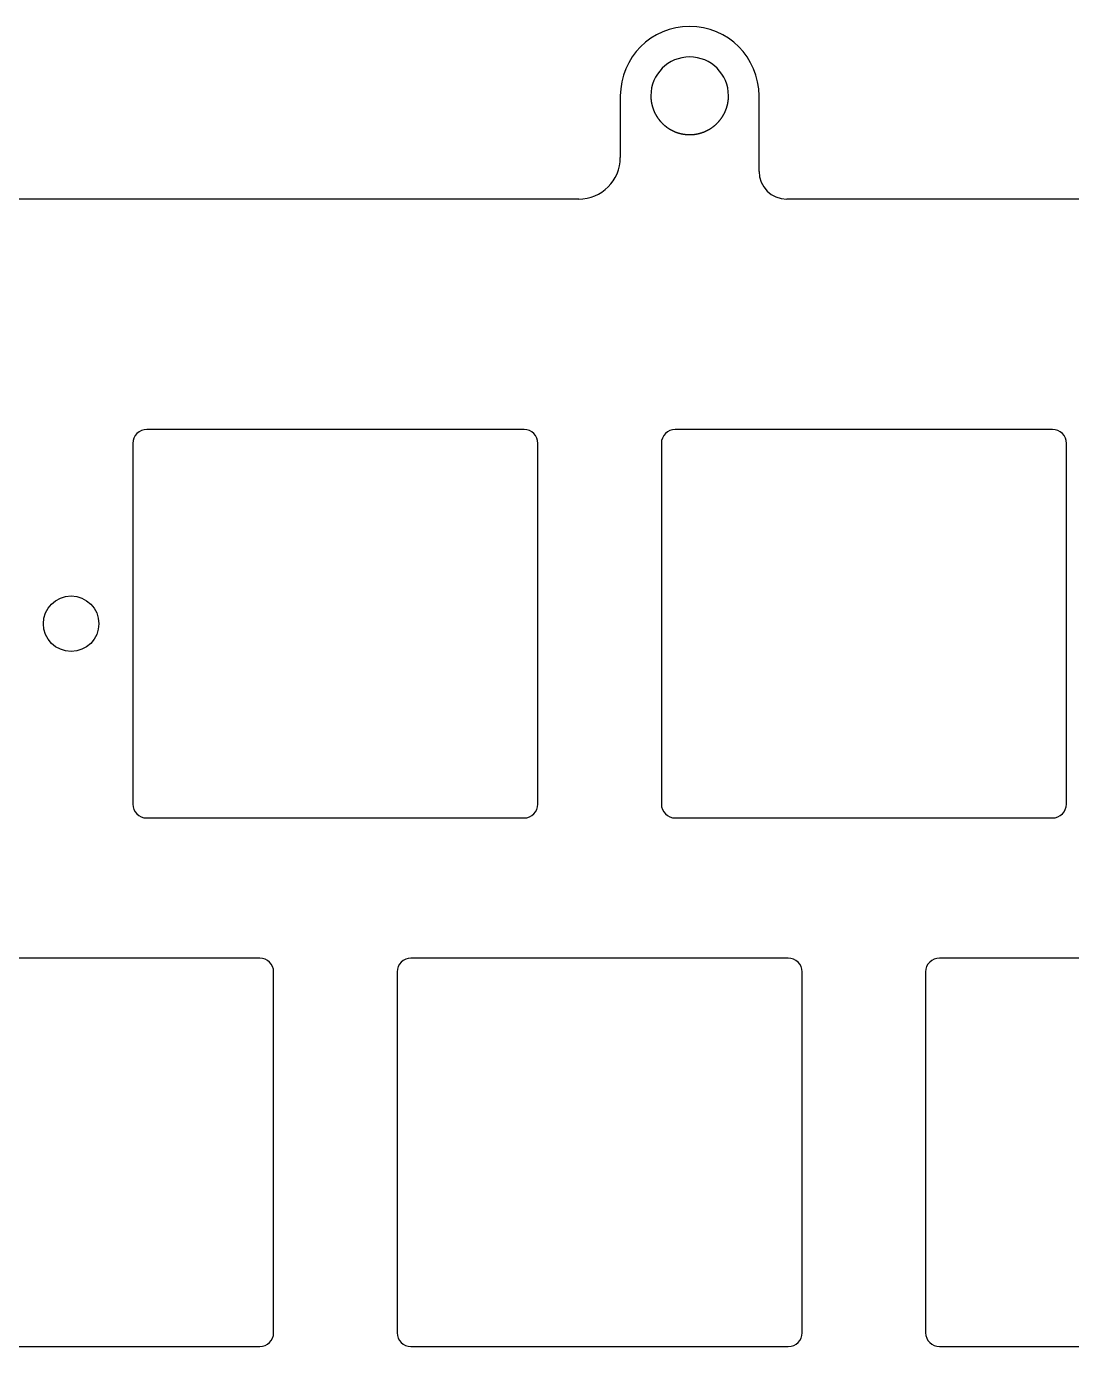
# Model space of a CAD drawing. Header units: millimetres. Extents: x -10 to 277, y -93 to 22.
# Drawn here: x 26.96 to 64.64, y -26.05 to 21.53 of the extents above; entities that cross this region are included whole.
import ezdxf

# ---------------------------------------------------------------- set-up
doc = ezdxf.new("R2010")
doc.units = ezdxf.units.MM
doc.layers.add('Edge.Cuts', color=53, linetype='CONTINUOUS', true_color=0xc8a339)

msp = doc.modelspace()

# ---------------------------------------------------------------- linework, layer by layer
at = {"layer": 'Edge.Cuts', "linetype": 'CONTINUOUS'}
for p, q in [((48.3705, 19.025023), (48.3705, 16.8)), ((49.4705, 19.025023), (49.47051, 19.019647)), ((49.47051, 19.019647), (49.47054, 19.01425)), ((49.47054, 19.01425), (49.470591, 19.008887)), ((49.470591, 19.008887), (49.470661, 19.003504)), ((49.470661, 19.003504), (49.470752, 18.998153)), ((49.470752, 18.998153), (49.470863, 18.992783)), ((49.470863, 18.992783), (49.470993, 18.987445)), ((49.470993, 18.987445), (49.471145, 18.982086)), ((49.471145, 18.982086), (49.471315, 18.976759)), ((49.471315, 18.976759), (49.471506, 18.971413)), ((49.471506, 18.971413), (49.471717, 18.966096)), ((49.471717, 18.966096), (49.471948, 18.960761)), ((49.471948, 18.960761), (49.472198, 18.955454)), ((49.472198, 18.955454), (49.47247, 18.950129)), ((49.47247, 18.950129), (49.47276, 18.944832)), ((49.47276, 18.944832), (49.473071, 18.939518)), ((49.473071, 18.939518), (49.473401, 18.93423)), ((49.473401, 18.93423), (49.473752, 18.928925)), ((49.473752, 18.928925), (49.474122, 18.923646)), ((49.474122, 18.923646), (49.474513, 18.91835)), ((49.474513, 18.91835), (49.474922, 18.913079)), ((49.474922, 18.913079), (49.475353, 18.907792)), ((49.475353, 18.907792), (49.475802, 18.902529)), ((49.475802, 18.902529), (49.476273, 18.89725)), ((49.476273, 18.89725), (49.476762, 18.891994)), ((49.476762, 18.891994), (49.477272, 18.886723)), ((49.477272, 18.886723), (49.477801, 18.881475)), ((49.477801, 18.881475), (49.478351, 18.876212)), ((49.478351, 18.876212), (49.478919, 18.87097)), ((49.478919, 18.87097), (49.47951, 18.865714)), ((49.47951, 18.865714), (49.480117, 18.86048)), ((49.480117, 18.86048), (49.480747, 18.85523)), ((49.480747, 18.85523), (49.481395, 18.850002)), ((49.481395, 18.850002), (49.482065, 18.844759)), ((49.482065, 18.844759), (49.482752, 18.839537)), ((49.482752, 18.839537), (49.483462, 18.8343)), ((49.483462, 18.8343), (49.484189, 18.829084)), ((49.484189, 18.829084), (49.484939, 18.823854)), ((49.484939, 18.823854), (49.485706, 18.818643)), ((49.485706, 18.818643), (49.486495, 18.813418)), ((49.486495, 18.813418), (49.487302, 18.808212)), ((49.487302, 18.808212), (49.488131, 18.802993)), ((49.488131, 18.802993), (49.488978, 18.797793)), ((49.488978, 18.797793), (49.489848, 18.792579)), ((49.489848, 18.792579), (49.490734, 18.787383)), ((49.490734, 18.787383), (49.491644, 18.782174)), ((49.491644, 18.782174), (49.49257, 18.776983)), ((49.49257, 18.776983), (49.49352, 18.771779)), ((49.49352, 18.771779), (49.494486, 18.766592)), ((49.494486, 18.766592), (49.495476, 18.761393)), ((49.495476, 18.761393), (49.496483, 18.75621)), ((49.496483, 18.75621), (49.497512, 18.751016)), ((49.497512, 18.751016), (49.498559, 18.745837)), ((49.498559, 18.745837), (49.499629, 18.740646)), ((49.499629, 18.740646), (49.500716, 18.735471)), ((49.500716, 18.735471), (49.501827, 18.730285)), ((49.501827, 18.730285), (49.502954, 18.725113)), ((49.502954, 18.725113), (49.504105, 18.719931)), ((49.504105, 18.719931), (49.505272, 18.714763)), ((49.505272, 18.714763), (49.506463, 18.709584)), ((49.506463, 18.709584), (49.507672, 18.704419)), ((49.507672, 18.704419), (49.508903, 18.699244)), ((49.508903, 18.699244), (49.510152, 18.694082)), ((49.510152, 18.694082), (49.511424, 18.68891)), ((49.511424, 18.68891), (49.512714, 18.683751)), ((49.512714, 18.683751), (49.514026, 18.678582)), ((49.514026, 18.678582), (49.515357, 18.673427)), ((49.515357, 18.673427), (49.51671, 18.66826)), ((49.51671, 18.66826), (49.518081, 18.663107)), ((49.518081, 18.663107), (49.519476, 18.657944)), ((49.519476, 18.657944), (49.520887, 18.652793)), ((49.520887, 18.652793), (49.522323, 18.647633)), ((49.522323, 18.647633), (49.523776, 18.642484)), ((49.523776, 18.642484), (49.525252, 18.637326)), ((49.525252, 18.637326), (49.5265, 18.633023)), ((49.5265, 18.633023), (49.527993, 18.627938)), ((49.527993, 18.627938), (49.529511, 18.622844)), ((49.529511, 18.622844), (49.531043, 18.617769)), ((49.531043, 18.617769), (49.5326, 18.612685)), ((49.5326, 18.612685), (49.534171, 18.607621)), ((49.534171, 18.607621), (49.535766, 18.602548)), ((49.535766, 18.602548), (49.537376, 18.597495)), ((49.537376, 18.597495), (49.539009, 18.592433)), ((49.539009, 18.592433), (49.540657, 18.587392)), ((49.540657, 18.587392), (49.542329, 18.582343)), ((49.542329, 18.582343), (49.544016, 18.577314)), ((49.544016, 18.577314), (49.545726, 18.572277)), ((49.545726, 18.572277), (49.547451, 18.567261)), ((49.547451, 18.567261), (49.549199, 18.562238)), ((49.549199, 18.562238), (49.550961, 18.557235)), ((49.550961, 18.557235), (49.552748, 18.552225)), ((52.185921, 18.545775), (52.189499, 18.555716)), ((52.189499, 18.555716), (52.193002, 18.565684)), ((52.193002, 18.565684), (52.19643, 18.575677)), ((52.19643, 18.575677), (52.199783, 18.585696)), ((52.199783, 18.585696), (52.20306, 18.595739)), ((52.20306, 18.595739), (52.20626, 18.605804)), ((52.20626, 18.605804), (52.209384, 18.615891)), ((52.209384, 18.615891), (52.212431, 18.625999)), ((52.212431, 18.625999), (52.2145, 18.633023)), ((52.2145, 18.633023), (52.217451, 18.643284)), ((52.217451, 18.643284), (52.220321, 18.65355)), ((52.220321, 18.65355), (52.223109, 18.663819)), ((52.223109, 18.663819), (52.225816, 18.674092)), ((52.225816, 18.674092), (52.228442, 18.68437)), ((52.228442, 18.68437), (52.230987, 18.694653)), ((52.230987, 18.694653), (52.233451, 18.704941)), ((52.233451, 18.704941), (52.235835, 18.715235)), ((52.235835, 18.715235), (52.238138, 18.725534)), ((52.238138, 18.725534), (52.240361, 18.73584)), ((52.240361, 18.73584), (52.242505, 18.746152)), ((52.242505, 18.746152), (52.244568, 18.75647)), ((52.244568, 18.75647), (52.246552, 18.766796)), ((52.246552, 18.766796), (52.248456, 18.777129)), ((52.248456, 18.777129), (52.25028, 18.78747)), ((52.25028, 18.78747), (52.252026, 18.797819)), ((52.252026, 18.797819), (52.253692, 18.808177)), ((52.253692, 18.808177), (52.255279, 18.818543)), ((52.255279, 18.818543), (52.256787, 18.828919)), ((52.256787, 18.828919), (52.258216, 18.839305)), ((52.258216, 18.839305), (52.259567, 18.849701)), ((52.259567, 18.849701), (52.260838, 18.860108)), ((52.260838, 18.860108), (52.262031, 18.870527)), ((52.262031, 18.870527), (52.263146, 18.880957)), ((52.263146, 18.880957), (52.264181, 18.891399)), ((52.264181, 18.891399), (52.265139, 18.901855)), ((52.265139, 18.901855), (52.266017, 18.912324)), ((52.266017, 18.912324), (52.266817, 18.922807)), ((52.266817, 18.922807), (52.267539, 18.933305)), ((52.267539, 18.933305), (52.268182, 18.943818)), ((52.268182, 18.943818), (52.268747, 18.954348)), ((52.268747, 18.954348), (52.269233, 18.964895)), ((52.269233, 18.964895), (52.26964, 18.97546)), ((52.26964, 18.97546), (52.269969, 18.986044)), ((52.269969, 18.986044), (52.270219, 18.996647)), ((52.270219, 18.996647), (52.27039, 19.007272)), ((52.27039, 19.007272), (52.270482, 19.017919)), ((52.270482, 19.017919), (52.2705, 19.025023)), ((53.3705, 16.3), (53.3705, 19.025023)), ((49.552748, 18.552225), (49.554548, 18.547236)), ((49.554548, 18.547236), (49.556372, 18.542241)), ((49.556372, 18.542241), (49.558209, 18.537266)), ((49.558209, 18.537266), (49.560071, 18.532285)), ((49.560071, 18.532285), (49.561946, 18.527324)), ((49.561946, 18.527324), (49.563845, 18.522358)), ((49.563845, 18.522358), (49.565757, 18.517413)), ((49.565757, 18.517413), (49.567693, 18.512462)), ((49.567693, 18.512462), (49.569643, 18.507532)), ((49.569643, 18.507532), (49.571616, 18.502597)), ((49.571616, 18.502597), (49.573603, 18.497683)), ((49.573603, 18.497683), (49.575613, 18.492764)), ((49.575613, 18.492764), (49.577636, 18.487865)), ((49.577636, 18.487865), (49.579683, 18.482963)), ((49.579683, 18.482963), (49.581743, 18.478081)), ((49.581743, 18.478081), (49.583827, 18.473195)), ((49.583827, 18.473195), (49.585923, 18.468329)), ((49.585923, 18.468329), (49.588043, 18.46346)), ((49.588043, 18.46346), (49.590176, 18.458612)), ((49.590176, 18.458612), (49.592333, 18.45376)), ((49.592333, 18.45376), (49.594502, 18.448929)), ((49.594502, 18.448929), (49.596695, 18.444095)), ((49.596695, 18.444095), (49.5989, 18.439281)), ((49.5989, 18.439281), (49.601129, 18.434465)), ((49.601129, 18.434465), (49.603371, 18.429669)), ((49.603371, 18.429669), (49.605635, 18.42487)), ((49.605635, 18.42487), (49.607913, 18.420092)), ((49.607913, 18.420092), (49.610214, 18.415312)), ((49.610214, 18.415312), (49.612527, 18.410552)), ((49.612527, 18.410552), (49.614863, 18.405791)), ((49.614863, 18.405791), (49.617212, 18.401049)), ((49.617212, 18.401049), (49.619584, 18.396306)), ((49.619584, 18.396306), (49.621969, 18.391583)), ((49.621969, 18.391583), (49.624376, 18.386859)), ((49.624376, 18.386859), (49.626796, 18.382155)), ((49.626796, 18.382155), (49.62924, 18.37745)), ((49.62924, 18.37745), (49.631695, 18.372765)), ((49.631695, 18.372765), (49.634173, 18.368078)), ((49.634173, 18.368078), (49.636664, 18.363412)), ((49.636664, 18.363412), (49.639178, 18.358746)), ((49.639178, 18.358746), (49.641704, 18.354099)), ((49.641704, 18.354099), (49.644253, 18.349452)), ((49.644253, 18.349452), (49.646813, 18.344825)), ((49.646813, 18.344825), (49.649398, 18.340197)), ((49.649398, 18.340197), (49.651993, 18.335589)), ((49.651993, 18.335589), (49.654612, 18.330982)), ((49.654612, 18.330982), (49.657243, 18.326394)), ((49.657243, 18.326394), (49.659897, 18.321806)), ((49.659897, 18.321806), (49.662563, 18.317238)), ((49.662563, 18.317238), (49.665252, 18.31267)), ((49.665252, 18.31267), (49.667952, 18.308122)), ((49.667952, 18.308122), (49.670676, 18.303575)), ((49.670676, 18.303575), (49.673411, 18.299046)), ((49.673411, 18.299046), (49.67617, 18.294519)), ((49.67617, 18.294519), (49.67894, 18.290011)), ((49.67894, 18.290011), (49.681733, 18.285505)), ((49.681733, 18.285505), (49.684537, 18.281017)), ((49.684537, 18.281017), (49.687365, 18.276531)), ((49.687365, 18.276531), (49.690204, 18.272063)), ((49.690204, 18.272063), (49.693066, 18.267598)), ((49.693066, 18.267598), (49.69594, 18.263151)), ((49.69594, 18.263151), (49.698836, 18.258706)), ((49.698836, 18.258706), (49.701744, 18.25428)), ((49.701744, 18.25428), (49.704675, 18.249856)), ((49.704675, 18.249856), (49.707618, 18.24545)), ((49.707618, 18.24545), (49.710583, 18.241047)), ((49.710583, 18.241047), (49.71356, 18.236662)), ((49.71356, 18.236662), (49.71656, 18.23228)), ((49.71656, 18.23228), (49.719572, 18.227916)), ((49.719572, 18.227916), (49.722606, 18.223554)), ((49.722606, 18.223554), (49.725651, 18.219211)), ((49.725651, 18.219211), (49.72872, 18.214871)), ((49.72872, 18.214871), (49.7318, 18.210549)), ((49.7318, 18.210549), (49.734902, 18.20623)), ((49.734902, 18.20623), (49.738017, 18.201929)), ((49.738017, 18.201929), (49.741154, 18.19763)), ((49.741154, 18.19763), (49.744302, 18.193351)), ((49.744302, 18.193351), (49.747473, 18.189074)), ((49.747473, 18.189074), (49.7505, 18.185023)), ((49.7505, 18.185023), (49.753627, 18.18087)), ((49.753627, 18.18087), (49.756777, 18.17672)), ((49.756777, 18.17672), (49.759944, 18.172582)), ((49.759944, 18.172582), (49.763133, 18.168447)), ((49.763133, 18.168447), (49.766338, 18.164323)), ((49.766338, 18.164323), (49.769566, 18.160204)), ((49.769566, 18.160204), (49.77281, 18.156097)), ((49.77281, 18.156097), (49.776075, 18.151994)), ((49.776075, 18.151994), (49.779357, 18.147904)), ((49.779357, 18.147904), (49.78266, 18.143818)), ((49.78266, 18.143818), (49.785979, 18.139745)), ((49.785979, 18.139745), (49.78932, 18.135678)), ((49.78932, 18.135678), (49.792675, 18.131623)), ((49.792675, 18.131623), (49.796052, 18.127574)), ((49.796052, 18.127574), (49.799443, 18.123539)), ((49.799443, 18.123539), (49.802856, 18.11951)), ((49.802856, 18.11951), (49.806283, 18.115495)), ((49.806283, 18.115495), (49.809732, 18.111486)), ((49.809732, 18.111486), (49.813194, 18.107492)), ((49.813194, 18.107492), (49.816677, 18.103503)), ((49.816677, 18.103503), (49.820174, 18.09953)), ((49.820174, 18.09953), (49.823692, 18.095564)), ((49.823692, 18.095564), (49.827222, 18.091613)), ((49.827222, 18.091613), (49.830774, 18.087669)), ((49.830774, 18.087669), (49.834338, 18.083741)), ((49.834338, 18.083741), (49.837923, 18.079819)), ((49.837923, 18.079819), (49.84152, 18.075915)), ((51.896597, 18.072806), (51.903788, 18.080595)), ((51.903788, 18.080595), (51.910914, 18.08843)), ((51.910914, 18.08843), (51.917973, 18.096311)), ((51.917973, 18.096311), (51.924965, 18.104237)), ((51.924965, 18.104237), (51.931889, 18.112205)), ((51.931889, 18.112205), (51.938743, 18.120216)), ((51.938743, 18.120216), (51.945527, 18.128266)), ((51.945527, 18.128266), (51.952239, 18.136356)), ((51.952239, 18.136356), (51.958879, 18.144483)), ((51.958879, 18.144483), (51.965445, 18.152646)), ((51.965445, 18.152646), (51.971936, 18.160843)), ((51.971936, 18.160843), (51.978352, 18.169073)), ((51.978352, 18.169073), (51.984691, 18.177335)), ((51.984691, 18.177335), (51.9905, 18.185023)), ((51.9905, 18.185023), (51.99683, 18.19353)), ((51.99683, 18.19353), (52.003092, 18.202078)), ((52.003092, 18.202078), (52.009286, 18.210669)), ((52.009286, 18.210669), (52.015411, 18.2193)), ((52.015411, 18.2193), (52.021468, 18.227973)), ((52.021468, 18.227973), (52.027457, 18.236687)), ((52.027457, 18.236687), (52.033377, 18.245443)), ((52.033377, 18.245443), (52.039228, 18.254239)), ((52.039228, 18.254239), (52.045011, 18.263075)), ((52.045011, 18.263075), (52.050725, 18.271953)), ((52.050725, 18.271953), (52.056371, 18.28087)), ((52.056371, 18.28087), (52.061947, 18.289828)), ((52.061947, 18.289828), (52.067455, 18.298826)), ((52.067455, 18.298826), (52.072893, 18.307863)), ((52.072893, 18.307863), (52.078262, 18.31694)), ((52.078262, 18.31694), (52.083562, 18.326057)), ((52.083562, 18.326057), (52.088793, 18.335212)), ((52.088793, 18.335212), (52.093953, 18.344406)), ((52.093953, 18.344406), (52.099045, 18.353638)), ((52.099045, 18.353638), (52.104066, 18.362909)), ((52.104066, 18.362909), (52.109017, 18.372218)), ((52.109017, 18.372218), (52.113898, 18.381564)), ((52.113898, 18.381564), (52.118708, 18.390947)), ((52.118708, 18.390947), (52.123448, 18.400367)), ((52.123448, 18.400367), (52.128117, 18.409824)), ((52.128117, 18.409824), (52.132715, 18.419316)), ((52.132715, 18.419316), (52.137242, 18.428845)), ((52.137242, 18.428845), (52.141697, 18.438408)), ((52.141697, 18.438408), (52.146081, 18.448006)), ((52.146081, 18.448006), (52.150392, 18.457639)), ((52.150392, 18.457639), (52.154632, 18.467305)), ((52.154632, 18.467305), (52.158799, 18.477004)), ((52.158799, 18.477004), (52.162894, 18.486736)), ((52.162894, 18.486736), (52.166915, 18.4965)), ((52.166915, 18.4965), (52.170864, 18.506295)), ((52.170864, 18.506295), (52.174739, 18.516121)), ((52.174739, 18.516121), (52.17854, 18.525976)), ((52.17854, 18.525976), (52.182268, 18.535861)), ((52.182268, 18.535861), (52.185921, 18.545775)), ((49.84152, 18.075915), (49.845138, 18.072017)), ((49.845138, 18.072017), (49.848767, 18.068136)), ((49.848767, 18.068136), (49.852417, 18.064263)), ((49.852417, 18.064263), (49.856078, 18.060406)), ((49.856078, 18.060406), (49.85976, 18.056558)), ((49.85976, 18.056558), (49.863453, 18.052727)), ((49.863453, 18.052727), (49.867166, 18.048904)), ((49.867166, 18.048904), (49.870889, 18.045098)), ((49.870889, 18.045098), (49.874633, 18.041301)), ((49.874633, 18.041301), (49.878387, 18.037522)), ((49.878387, 18.037522), (49.882161, 18.033751)), ((49.882161, 18.033751), (49.885945, 18.029999)), ((49.885945, 18.029999), (49.889748, 18.026256)), ((49.889748, 18.026256), (49.893562, 18.022531)), ((49.893562, 18.022531), (49.897395, 18.018814)), ((49.897395, 18.018814), (49.901237, 18.015117)), ((49.901237, 18.015117), (49.905098, 18.011429)), ((49.905098, 18.011429), (49.908969, 18.00776)), ((49.908969, 18.00776), (49.912859, 18.004101)), ((49.912859, 18.004101), (49.916757, 18.000461)), ((49.916757, 18.000461), (49.920675, 17.99683)), ((49.920675, 17.99683), (49.924601, 17.993219)), ((49.924601, 17.993219), (49.928546, 17.989618)), ((49.928546, 17.989618), (49.932499, 17.986036)), ((49.932499, 17.986036), (49.936471, 17.982465)), ((49.936471, 17.982465), (49.940451, 17.978914)), ((49.940451, 17.978914), (49.944449, 17.975372)), ((49.944449, 17.975372), (49.948455, 17.971852)), ((49.948455, 17.971852), (49.952479, 17.968341)), ((49.952479, 17.968341), (49.956511, 17.964851)), ((49.956511, 17.964851), (49.96056, 17.961371)), ((49.96056, 17.961371), (49.964617, 17.957912)), ((49.964617, 17.957912), (49.968692, 17.954464)), ((49.968692, 17.954464), (49.972773, 17.951037)), ((49.972773, 17.951037), (49.976873, 17.94762)), ((49.976873, 17.94762), (49.980979, 17.944224)), ((49.980979, 17.944224), (49.985103, 17.94084)), ((49.985103, 17.94084), (49.989233, 17.937476)), ((49.989233, 17.937476), (49.99338, 17.934124)), ((49.99338, 17.934124), (49.997534, 17.930793)), ((49.997534, 17.930793), (50.001705, 17.927474)), ((50.001705, 17.927474), (50.005882, 17.924176)), ((50.005882, 17.924176), (50.010076, 17.920889)), ((50.010076, 17.920889), (50.014275, 17.917624)), ((50.014275, 17.917624), (50.018492, 17.914371)), ((50.018492, 17.914371), (50.022714, 17.911139)), ((50.022714, 17.911139), (50.026953, 17.907919)), ((50.026953, 17.907919), (50.031197, 17.904721)), ((50.031197, 17.904721), (50.035458, 17.901535)), ((50.035458, 17.901535), (50.039724, 17.89837)), ((50.039724, 17.89837), (50.044007, 17.895218)), ((50.044007, 17.895218), (50.048293, 17.892088)), ((50.048293, 17.892088), (50.052597, 17.88897)), ((50.052597, 17.88897), (50.056905, 17.885874)), ((50.056905, 17.885874), (50.06123, 17.882791)), ((50.06123, 17.882791), (50.065558, 17.879729)), ((50.065558, 17.879729), (50.069904, 17.876681)), ((50.069904, 17.876681), (50.074252, 17.873654)), ((50.074252, 17.873654), (50.078618, 17.87064)), ((50.078618, 17.87064), (50.082986, 17.867648)), ((50.082986, 17.867648), (50.087372, 17.86467)), ((50.087372, 17.86467), (50.09176, 17.861713)), ((50.09176, 17.861713), (50.096165, 17.858769)), ((50.096165, 17.858769), (50.100572, 17.855848)), ((50.100572, 17.855848), (50.104996, 17.85294)), ((50.104996, 17.85294), (50.109423, 17.850054)), ((50.109423, 17.850054), (50.113866, 17.847182)), ((50.113866, 17.847182), (50.118311, 17.844331)), ((50.118311, 17.844331), (50.122773, 17.841495)), ((50.122773, 17.841495), (50.127237, 17.83868)), ((50.127237, 17.83868), (50.131716, 17.83588)), ((50.131716, 17.83588), (50.136199, 17.833101)), ((50.136199, 17.833101), (50.140696, 17.830336)), ((50.140696, 17.830336), (50.145196, 17.827594)), ((50.145196, 17.827594), (50.149712, 17.824866)), ((50.149712, 17.824866), (50.154229, 17.822159)), ((50.154229, 17.822159), (50.158762, 17.819467)), ((50.158762, 17.819467), (50.163297, 17.816797)), ((50.163297, 17.816797), (50.167847, 17.814141)), ((50.167847, 17.814141), (50.172399, 17.811508)), ((50.172399, 17.811508), (50.176966, 17.808889)), ((50.176966, 17.808889), (50.181535, 17.806292)), ((50.181535, 17.806292), (50.186119, 17.803709)), ((50.186119, 17.803709), (50.190704, 17.801149)), ((50.190704, 17.801149), (50.195305, 17.798603)), ((50.195305, 17.798603), (50.199907, 17.79608)), ((50.199907, 17.79608), (50.204523, 17.793571)), ((50.204523, 17.793571), (50.211676, 17.789729)), ((50.211676, 17.789729), (50.21632, 17.787264)), ((50.21632, 17.787264), (50.220977, 17.784814)), ((50.220977, 17.784814), (50.225646, 17.78238)), ((50.225646, 17.78238), (50.230328, 17.779963)), ((50.230328, 17.779963), (50.235021, 17.777562)), ((50.235021, 17.777562), (50.239727, 17.775177)), ((50.239727, 17.775177), (50.244443, 17.77281)), ((50.244443, 17.77281), (50.249172, 17.770458)), ((50.249172, 17.770458), (50.253911, 17.768124)), ((50.253911, 17.768124), (50.258663, 17.765806)), ((50.258663, 17.765806), (50.263424, 17.763505)), ((50.263424, 17.763505), (50.268197, 17.761221)), ((50.268197, 17.761221), (50.272979, 17.758955)), ((50.272979, 17.758955), (50.277774, 17.756705)), ((50.277774, 17.756705), (50.282576, 17.754474)), ((50.282576, 17.754474), (50.287391, 17.752258)), ((50.287391, 17.752258), (50.292214, 17.750062)), ((50.292214, 17.750062), (50.297048, 17.747882)), ((50.297048, 17.747882), (50.30189, 17.74572)), ((50.30189, 17.74572), (50.306744, 17.743575)), ((50.306744, 17.743575), (50.311604, 17.74145)), ((50.311604, 17.74145), (50.316476, 17.73934)), ((50.316476, 17.73934), (50.321354, 17.737251)), ((50.321354, 17.737251), (50.326243, 17.735178)), ((50.326243, 17.735178), (50.331138, 17.733124)), ((50.331138, 17.733124), (50.336045, 17.731087)), ((50.336045, 17.731087), (50.340956, 17.72907)), ((50.340956, 17.72907), (50.345879, 17.72707)), ((50.345879, 17.72707), (50.350806, 17.72509)), ((50.350806, 17.72509), (50.355744, 17.723127)), ((50.355744, 17.723127), (50.360687, 17.721183)), ((50.360687, 17.721183), (50.36564, 17.719258)), ((50.36564, 17.719258), (50.370597, 17.717352)), ((50.370597, 17.717352), (50.375564, 17.715463)), ((50.375564, 17.715463), (50.380534, 17.713595)), ((50.380534, 17.713595), (50.385515, 17.711744)), ((50.385515, 17.711744), (50.390499, 17.709914)), ((50.390499, 17.709914), (50.395493, 17.708101)), ((50.395493, 17.708101), (50.400489, 17.706309)), ((50.400489, 17.706309), (50.405495, 17.704534)), ((50.405495, 17.704534), (50.410503, 17.70278)), ((50.410503, 17.70278), (50.41552, 17.701044)), ((50.41552, 17.701044), (50.420539, 17.699329)), ((50.420539, 17.699329), (50.425568, 17.697631)), ((50.425568, 17.697631), (50.430598, 17.695954)), ((50.430598, 17.695954), (50.435637, 17.694295)), ((50.435637, 17.694295), (50.440676, 17.692658)), ((50.440676, 17.692658), (50.445725, 17.691038)), ((50.445725, 17.691038), (50.450774, 17.689439)), ((50.450774, 17.689439), (50.455831, 17.687858)), ((50.455831, 17.687858), (50.460889, 17.686299)), ((50.460889, 17.686299), (50.465955, 17.684758)), ((50.465955, 17.684758), (50.471021, 17.683237)), ((50.471021, 17.683237), (50.476095, 17.681736)), ((50.476095, 17.681736), (50.481168, 17.680255)), ((50.481168, 17.680255), (50.486249, 17.678793)), ((50.486249, 17.678793), (50.491329, 17.677352)), ((50.491329, 17.677352), (50.496417, 17.67593)), ((50.496417, 17.67593), (50.501504, 17.674529)), ((50.501504, 17.674529), (50.506598, 17.673146)), ((50.506598, 17.673146), (50.51169, 17.671785)), ((50.51169, 17.671785), (50.51679, 17.670442)), ((50.51679, 17.670442), (50.525884, 17.6681)), ((50.525884, 17.6681), (50.536077, 17.665553)), ((50.536077, 17.665553), (50.546303, 17.663079)), ((50.546303, 17.663079), (50.556561, 17.660681)), ((50.556561, 17.660681), (50.566849, 17.658358)), ((50.566849, 17.658358), (50.577165, 17.65611)), ((50.577165, 17.65611), (50.587509, 17.653938)), ((50.587509, 17.653938), (50.597878, 17.651842)), ((50.597878, 17.651842), (50.603072, 17.650823)), ((50.603072, 17.650823), (50.608272, 17.649824)), ((50.608272, 17.649824), (50.613477, 17.648843)), ((50.613477, 17.648843), (50.618688, 17.647882)), ((50.618688, 17.647882), (50.623904, 17.64694)), ((50.623904, 17.64694), (50.629126, 17.646018)), ((50.629126, 17.646018), (50.634352, 17.645115)), ((50.634352, 17.645115), (50.639583, 17.644232)), ((50.639583, 17.644232), (50.644819, 17.643368)), ((50.644819, 17.643368), (50.650059, 17.642523)), ((50.650059, 17.642523), (50.655303, 17.641698)), ((50.655303, 17.641698), (50.660551, 17.640893)), ((50.660551, 17.640893), (50.665803, 17.640108)), ((50.665803, 17.640108), (50.671059, 17.639342)), ((50.671059, 17.639342), (50.676318, 17.638596)), ((50.676318, 17.638596), (50.68158, 17.637869)), ((50.68158, 17.637869), (50.686845, 17.637163)), ((50.686845, 17.637163), (50.692114, 17.636476)), ((50.692114, 17.636476), (50.697384, 17.635809)), ((50.697384, 17.635809), (50.702658, 17.635162)), ((50.702658, 17.635162), (50.707933, 17.634535)), ((50.707933, 17.634535), (50.713212, 17.633927)), ((50.713212, 17.633927), (50.718491, 17.63334)), ((50.718491, 17.63334), (50.723773, 17.632773)), ((50.723773, 17.632773), (50.729055, 17.632225)), ((50.729055, 17.632225), (50.73434, 17.631697)), ((50.73434, 17.631697), (50.739625, 17.63119)), ((50.739625, 17.63119), (50.744913, 17.630702)), ((50.744913, 17.630702), (50.750199, 17.630235)), ((50.750199, 17.630235), (50.755488, 17.629787)), ((50.755488, 17.629787), (50.760776, 17.62936)), ((50.760776, 17.62936), (50.766066, 17.628953)), ((50.766066, 17.628953), (50.771353, 17.628565)), ((50.771353, 17.628565), (50.776643, 17.628198)), ((50.776643, 17.628198), (50.781931, 17.627851)), ((50.781931, 17.627851), (50.78722, 17.627524)), ((50.78722, 17.627524), (50.792506, 17.627217)), ((50.792506, 17.627217), (50.797794, 17.62693)), ((50.797794, 17.62693), (50.803078, 17.626663)), ((50.803078, 17.626663), (50.808364, 17.626417)), ((50.808364, 17.626417), (50.813646, 17.62619)), ((50.813646, 17.62619), (50.818929, 17.625984)), ((50.818929, 17.625984), (50.824207, 17.625797)), ((50.824207, 17.625797), (50.829486, 17.625631)), ((50.829486, 17.625631), (50.834761, 17.625485)), ((50.834761, 17.625485), (50.840036, 17.625359)), ((50.840036, 17.625359), (50.845306, 17.625253)), ((50.845306, 17.625253), (50.850576, 17.625167)), ((50.850576, 17.625167), (50.855841, 17.625101)), ((50.855841, 17.625101), (50.861106, 17.625055)), ((50.861106, 17.625055), (50.8705, 17.625023)), ((50.8705, 17.625023), (50.881005, 17.625063)), ((50.881005, 17.625063), (50.891522, 17.625183)), ((50.891522, 17.625183), (50.90205, 17.625383)), ((50.90205, 17.625383), (50.912588, 17.625663)), ((50.912588, 17.625663), (50.923135, 17.626024)), ((50.923135, 17.626024), (50.933689, 17.626464)), ((50.933689, 17.626464), (50.944249, 17.626985)), ((50.944249, 17.626985), (50.954813, 17.627586)), ((50.954813, 17.627586), (50.96538, 17.628268)), ((50.96538, 17.628268), (50.975949, 17.629029)), ((50.975949, 17.629029), (50.986518, 17.629871)), ((50.986518, 17.629871), (50.997085, 17.630793)), ((50.997085, 17.630793), (51.007649, 17.631795)), ((51.007649, 17.631795), (51.01821, 17.632877)), ((51.01821, 17.632877), (51.028764, 17.634038)), ((51.028764, 17.634038), (51.039311, 17.635279)), ((51.039311, 17.635279), (51.04985, 17.6366)), ((51.04985, 17.6366), (51.060378, 17.638)), ((51.060378, 17.638), (51.070894, 17.639479)), ((51.070894, 17.639479), (51.081397, 17.641037)), ((51.081397, 17.641037), (51.091885, 17.642674)), ((51.091885, 17.642674), (51.102357, 17.644389)), ((51.102357, 17.644389), (51.107587, 17.645276)), ((51.107587, 17.645276), (51.112812, 17.646182)), ((51.112812, 17.646182), (51.118032, 17.647108)), ((51.118032, 17.647108), (51.123247, 17.648053)), ((51.123247, 17.648053), (51.128456, 17.649018)), ((51.128456, 17.649018), (51.133661, 17.650002)), ((51.133661, 17.650002), (51.13886, 17.651005)), ((51.13886, 17.651005), (51.144053, 17.652027)), ((51.144053, 17.652027), (51.14924, 17.653069)), ((51.14924, 17.653069), (51.154421, 17.65413)), ((51.154421, 17.65413), (51.159595, 17.65521)), ((51.159595, 17.65521), (51.164764, 17.656309)), ((51.164764, 17.656309), (51.169925, 17.657427)), ((51.169925, 17.657427), (51.17508, 17.658564)), ((51.17508, 17.658564), (51.180227, 17.65972)), ((51.180227, 17.65972), (51.185367, 17.660895)), ((51.185367, 17.660895), (51.1905, 17.662088)), ((51.1905, 17.662088), (51.195626, 17.663301)), ((51.195626, 17.663301), (51.200743, 17.664532)), ((51.200743, 17.664532), (51.205852, 17.665782)), ((51.205852, 17.665782), (51.215115, 17.6681)), ((51.215115, 17.6681), (51.225295, 17.670727)), ((51.225295, 17.670727), (51.235466, 17.673433)), ((51.235466, 17.673433), (51.245625, 17.67622)), ((51.245625, 17.67622), (51.255773, 17.679085)), ((51.255773, 17.679085), (51.265906, 17.682031)), ((51.265906, 17.682031), (51.276026, 17.685055)), ((51.276026, 17.685055), (51.286129, 17.688157)), ((51.286129, 17.688157), (51.296216, 17.691338)), ((51.296216, 17.691338), (51.306285, 17.694597)), ((51.306285, 17.694597), (51.316334, 17.697934)), ((51.316334, 17.697934), (51.326363, 17.701349)), ((51.326363, 17.701349), (51.336371, 17.70484)), ((51.336371, 17.70484), (51.346355, 17.708408)), ((51.346355, 17.708408), (51.356315, 17.712052)), ((51.356315, 17.712052), (51.366249, 17.715771)), ((51.366249, 17.715771), (51.376156, 17.719566)), ((51.376156, 17.719566), (51.386035, 17.723436)), ((51.386035, 17.723436), (51.395885, 17.72738)), ((51.395885, 17.72738), (51.405704, 17.731397)), ((51.405704, 17.731397), (51.415491, 17.735488)), ((51.415491, 17.735488), (51.425244, 17.739651)), ((51.425244, 17.739651), (51.434962, 17.743886)), ((51.434962, 17.743886), (51.444644, 17.748193)), ((51.444644, 17.748193), (51.454288, 17.75257)), ((51.454288, 17.75257), (51.463893, 17.757017)), ((51.463893, 17.757017), (51.473458, 17.761534)), ((51.473458, 17.761534), (51.482981, 17.766119)), ((51.482981, 17.766119), (51.492461, 17.770772)), ((51.492461, 17.770772), (51.501896, 17.775492)), ((51.501896, 17.775492), (51.511285, 17.780279)), ((51.511285, 17.780279), (51.520626, 17.785131)), ((51.520626, 17.785131), (51.529323, 17.789729)), ((51.529323, 17.789729), (51.53854, 17.79469)), ((51.53854, 17.79469), (51.547724, 17.799724)), ((51.547724, 17.799724), (51.556877, 17.804831)), ((51.556877, 17.804831), (51.565995, 17.810011)), ((51.565995, 17.810011), (51.575081, 17.815264)), ((51.575081, 17.815264), (51.584132, 17.82059)), ((51.584132, 17.82059), (51.593149, 17.825987)), ((51.593149, 17.825987), (51.602131, 17.831457)), ((51.602131, 17.831457), (51.611077, 17.836998)), ((51.611077, 17.836998), (51.619987, 17.842611)), ((51.619987, 17.842611), (51.628861, 17.848295)), ((51.628861, 17.848295), (51.637697, 17.85405)), ((51.637697, 17.85405), (51.646495, 17.859876)), ((51.646495, 17.859876), (51.655255, 17.865772)), ((51.655255, 17.865772), (51.663976, 17.871738)), ((51.663976, 17.871738), (51.672657, 17.877773)), ((51.672657, 17.877773), (51.681297, 17.883877)), ((51.681297, 17.883877), (51.689897, 17.89005)), ((51.689897, 17.89005), (51.698455, 17.896292)), ((51.698455, 17.896292), (51.706971, 17.902601)), ((51.706971, 17.902601), (51.715444, 17.908978)), ((51.715444, 17.908978), (51.723873, 17.915421)), ((51.723873, 17.915421), (51.732257, 17.921931)), ((51.732257, 17.921931), (51.740597, 17.928507)), ((51.740597, 17.928507), (51.74889, 17.935148)), ((51.74889, 17.935148), (51.757136, 17.941854)), ((51.757136, 17.941854), (51.765335, 17.948624)), ((51.765335, 17.948624), (51.773485, 17.955458)), ((51.773485, 17.955458), (51.781587, 17.962354)), ((51.781587, 17.962354), (51.789638, 17.969313)), ((51.789638, 17.969313), (51.797638, 17.976333)), ((51.797638, 17.976333), (51.805586, 17.983413)), ((51.805586, 17.983413), (51.813482, 17.990554)), ((51.813482, 17.990554), (51.821325, 17.997754)), ((51.821325, 17.997754), (51.829112, 18.005012)), ((51.829112, 18.005012), (51.836845, 18.012328)), ((51.836845, 18.012328), (51.844521, 18.0197)), ((51.844521, 18.0197), (51.85214, 18.027128)), ((51.85214, 18.027128), (51.859701, 18.03461)), ((51.859701, 18.03461), (51.867202, 18.042146)), ((51.867202, 18.042146), (51.874644, 18.049735)), ((51.874644, 18.049735), (51.882024, 18.057375)), ((51.882024, 18.057375), (51.889342, 18.065066)), ((51.889342, 18.065066), (51.896597, 18.072806)), ((46.8705, 15.3), (-3.9, 15.3)), ((212.3295, 15.3), (54.3705, 15.3)), ((44.9, 7), (31.3, 7)), ((63.95, 7), (50.35, 7)), ((30.8, 6.5), (30.8, -6.5)), ((45.4, -6.5), (45.4, 6.5)), ((49.85, 6.5), (49.85, -6.5)), ((64.45, -6.5), (64.45, 6.5)), ((31.3, -7), (44.9, -7)), ((50.35, -7), (63.95, -7)), ((35.375, -12.05), (21.775, -12.05)), ((54.425, -12.05), (40.825, -12.05)), ((73.475, -12.05), (59.875, -12.05)), ((35.875, -25.55), (35.875, -12.55)), ((40.325, -12.55), (40.325, -25.55)), ((54.925, -25.55), (54.925, -12.55)), ((59.375, -12.55), (59.375, -25.55)), ((21.775, -26.05), (35.375, -26.05)), ((40.825, -26.05), (54.425, -26.05)), ((59.875, -26.05), (73.475, -26.05))]:
    msp.add_line(p, q, dxfattribs=at)
at = {"layer": 'Edge.Cuts'}
msp.add_circle((28.575, 0), 1, dxfattribs=at)
for centre, radius, start, end in [((50.8705, 19.025023), 2.5, 0, 180), ((50.8705, 19.025023), 1.4, 0, 180), ((46.870499, 16.800001), 1.500001, -89.9999618, -0.0000382), ((54.370501, 16.300001), 1.000001, -179.9999427, -90.0000573), ((31.300038, 6.500044), 0.500038, -269.9956451, -179.9949583), ((44.900038, 6.500044), 0.499956, -0.0050424, 90.0043549), ((50.350038, 6.500044), 0.500038, -269.9956451, -179.9949583), ((63.950038, 6.500044), 0.499956, -0.0050424, 90.0043549), ((31.300038, -6.499956), 0.500044, -179.9949583, -90.0043541), ((44.900038, -6.499956), 0.499962, -90.0043541, -0.0050424), ((50.350038, -6.499956), 0.500044, -179.9949583, -90.0043541), ((63.950038, -6.499956), 0.499962, -90.0043541, -0.0050424), ((35.375038, -12.549956), 0.499956, -0.0050424, 90.0043549), ((40.825038, -12.549956), 0.500038, -269.9956451, -179.9949583), ((54.425038, -12.549956), 0.499956, -0.0050424, 90.0043549), ((59.875038, -12.549956), 0.500038, -269.9956451, -179.9949583), ((35.375038, -25.549956), 0.499962, -90.0043541, -0.0050424), ((40.825038, -25.549956), 0.500044, -179.9949583, -90.0043541), ((54.425038, -25.549956), 0.499962, -90.0043541, -0.0050424), ((59.875038, -25.549956), 0.500044, -179.9949583, -90.0043541)]:
    msp.add_arc(centre, radius, start, end, dxfattribs=at)

doc.saveas('drawing.dxf')
